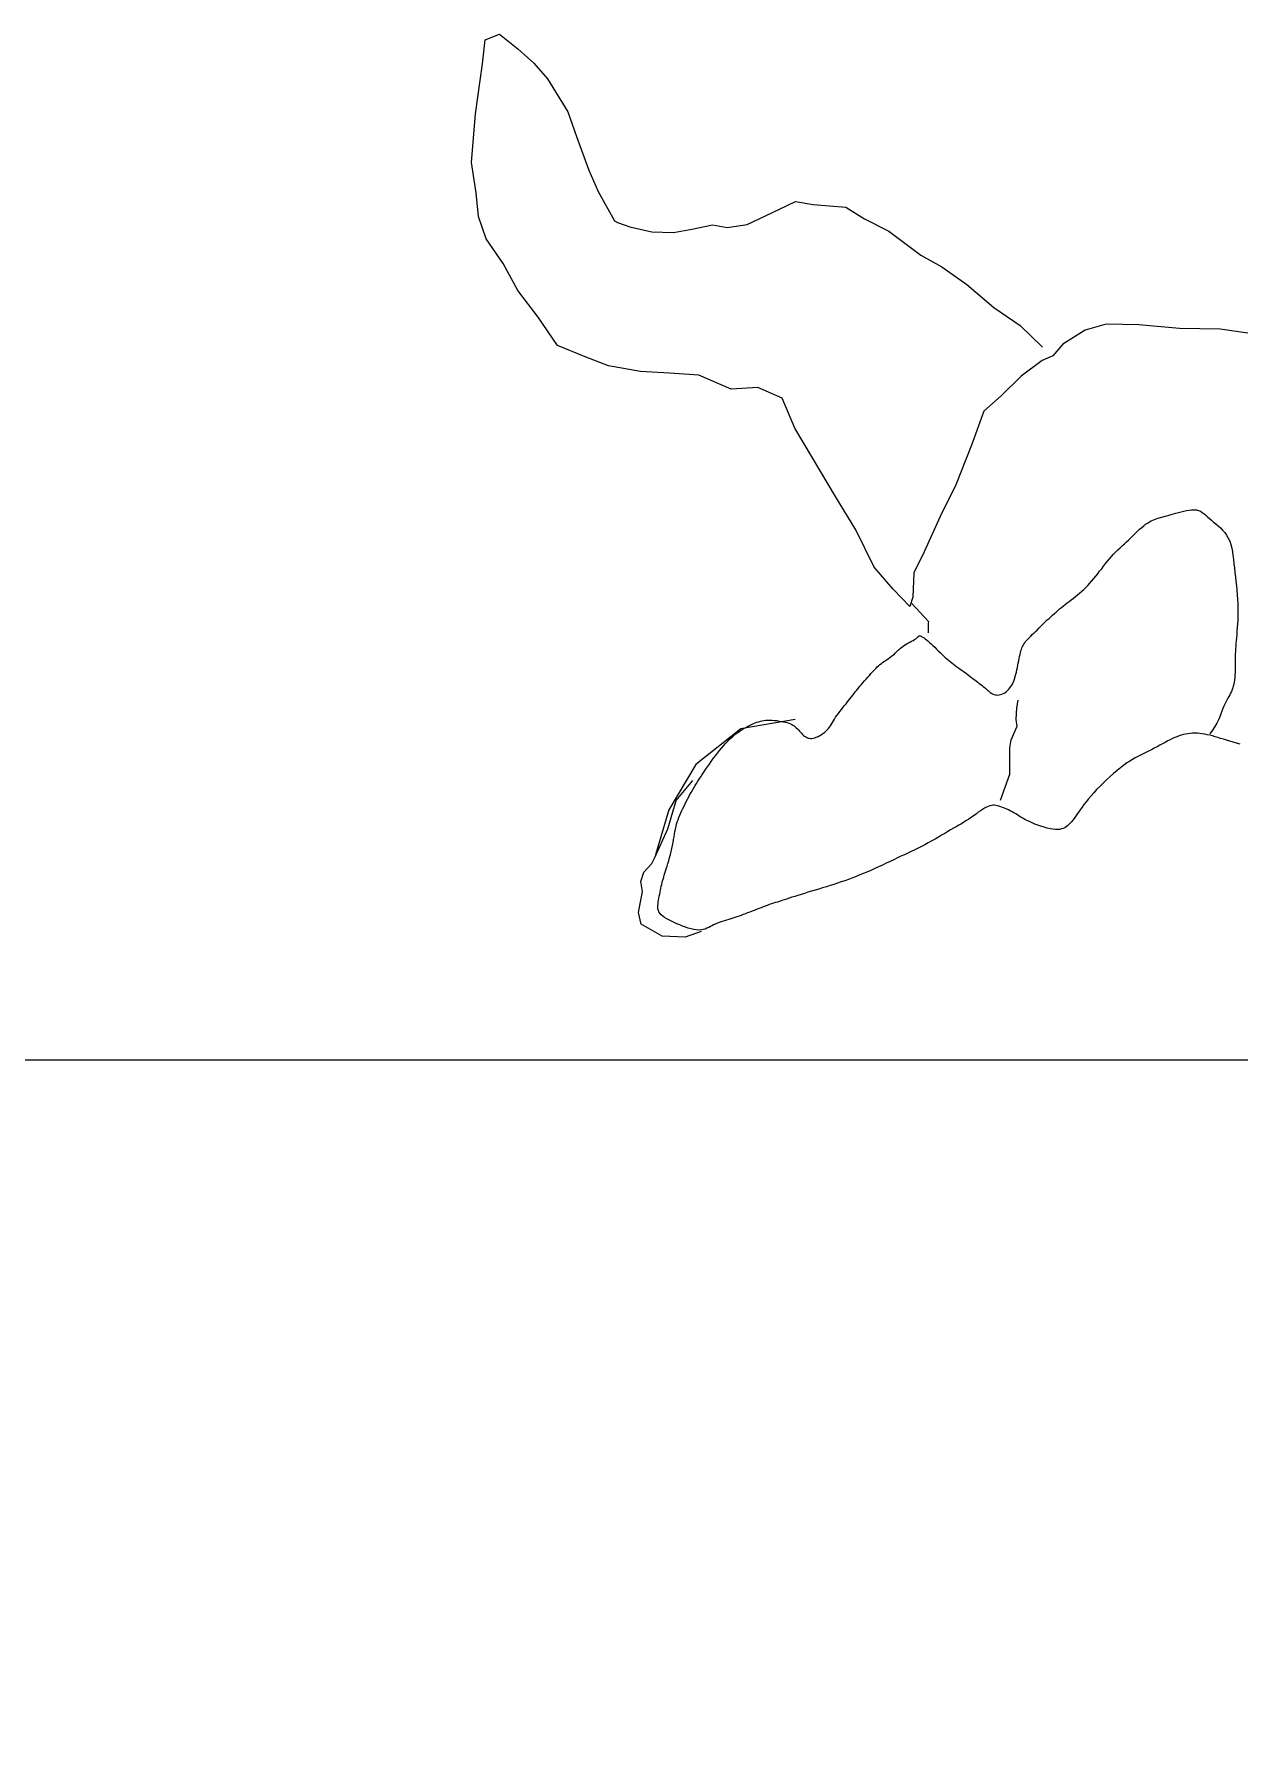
# Model space of a CAD drawing. Header units: inches. Extents: x -35 to 98, y -34 to 46.
# Drawn here: x 81.347 to 82.068, y 12.296 to 13.312 of the extents above; entities that cross this region are included whole.
import ezdxf

# ---------------------------------------------------------------- set-up
doc = ezdxf.new("R2010")
doc.units = ezdxf.units.IN
doc.header["$MEASUREMENT"] = 0
doc.layers.add('Estructura', color=8, linetype='Continuous', lineweight=9)

# ---------------------------------------------------------------- blocks, each defined once
blk = doc.blocks.new('PE-bloque Oeste-plantas$0$PP5')
for p, q in [((-0.3846, 0.3816), (-0.3884, 0.3556)), ((-0.2324, 0.3656), (-0.2297, 0.3658)), ((-0.2297, 0.3658), (-0.2271, 0.366)), ((-0.2271, 0.366), (-0.2244, 0.3661)), ((-0.2244, 0.3661), (-0.2219, 0.3662)), ((-0.2219, 0.3662), (-0.2193, 0.3662)), ((-0.2193, 0.3662), (-0.2169, 0.3662)), ((-0.2169, 0.3662), (-0.2145, 0.3661)), ((-0.2145, 0.3661), (-0.2122, 0.366)), ((-0.2122, 0.366), (-0.21, 0.3658)), ((-0.21, 0.3658), (-0.2079, 0.3656)), ((-0.1403, 0.3675), (-0.1409, 0.3653)), ((-0.3884, 0.3556), (-0.3888, 0.3312)), ((-0.2708, 0.3543), (-0.2696, 0.3557)), ((-0.2696, 0.3557), (-0.2682, 0.357)), ((-0.2682, 0.357), (-0.2668, 0.3583)), ((-0.2668, 0.3583), (-0.2653, 0.3594)), ((-0.2653, 0.3594), (-0.2636, 0.3604)), ((-0.2636, 0.3604), (-0.2617, 0.3613)), ((-0.2617, 0.3613), (-0.2598, 0.3619)), ((-0.2598, 0.3619), (-0.2576, 0.3625)), ((-0.2576, 0.3625), (-0.2554, 0.3629)), ((-0.2554, 0.3629), (-0.2531, 0.3632)), ((-0.2531, 0.3632), (-0.2507, 0.3635)), ((-0.2507, 0.3635), (-0.2482, 0.3638)), ((-0.2482, 0.3638), (-0.2456, 0.3641)), ((-0.2456, 0.3641), (-0.243, 0.3644)), ((-0.243, 0.3644), (-0.2404, 0.3647)), ((-0.2404, 0.3647), (-0.2377, 0.365)), ((-0.2377, 0.365), (-0.2351, 0.3653)), ((-0.2351, 0.3653), (-0.2324, 0.3656)), ((-0.2079, 0.3656), (-0.2059, 0.3655)), ((-0.2059, 0.3655), (-0.204, 0.3653)), ((-0.204, 0.3653), (-0.2022, 0.3652)), ((-0.2022, 0.3652), (-0.2005, 0.365)), ((-0.2005, 0.365), (-0.1989, 0.3649)), ((-0.1989, 0.3649), (-0.1973, 0.3648)), ((-0.1973, 0.3648), (-0.1957, 0.3647)), ((-0.1957, 0.3647), (-0.1942, 0.3646)), ((-0.1942, 0.3646), (-0.1926, 0.3645)), ((-0.1926, 0.3645), (-0.191, 0.3645)), ((-0.191, 0.3645), (-0.1894, 0.3645)), ((-0.1894, 0.3645), (-0.1877, 0.3645)), ((-0.1877, 0.3645), (-0.1861, 0.3645)), ((-0.1861, 0.3645), (-0.1845, 0.3645)), ((-0.1845, 0.3645), (-0.183, 0.3645)), ((-0.183, 0.3645), (-0.1815, 0.3644)), ((-0.1815, 0.3644), (-0.1801, 0.3643)), ((-0.1801, 0.3643), (-0.1787, 0.3642)), ((-0.1787, 0.3642), (-0.1774, 0.364)), ((-0.1774, 0.364), (-0.1762, 0.3637)), ((-0.1762, 0.3637), (-0.1751, 0.3634)), ((-0.1751, 0.3634), (-0.174, 0.3631)), ((-0.174, 0.3631), (-0.173, 0.3627)), ((-0.173, 0.3627), (-0.1719, 0.3623)), ((-0.1719, 0.3623), (-0.1709, 0.3618)), ((-0.1709, 0.3618), (-0.1699, 0.3613)), ((-0.1699, 0.3613), (-0.1688, 0.3607)), ((-0.1688, 0.3607), (-0.1678, 0.3602)), ((-0.1678, 0.3602), (-0.1667, 0.3596)), ((-0.1667, 0.3596), (-0.1655, 0.359)), ((-0.1655, 0.359), (-0.1643, 0.3584)), ((-0.1643, 0.3584), (-0.163, 0.3577)), ((-0.163, 0.3577), (-0.1616, 0.3572)), ((-0.1616, 0.3572), (-0.1601, 0.3566)), ((-0.1601, 0.3566), (-0.1585, 0.356)), ((-0.1585, 0.356), (-0.1567, 0.3553)), ((-0.1438, 0.3558), (-0.1444, 0.3541)), ((-0.1433, 0.3575), (-0.1438, 0.3558)), ((-0.1427, 0.3594), (-0.1433, 0.3575)), ((-0.1421, 0.3613), (-0.1427, 0.3594)), ((-0.1415, 0.3633), (-0.1421, 0.3613)), ((-0.1409, 0.3653), (-0.1415, 0.3633)), ((-0.2789, 0.3448), (-0.2781, 0.3459)), ((-0.2781, 0.3459), (-0.2772, 0.3469)), ((-0.2772, 0.3469), (-0.2763, 0.348)), ((-0.2763, 0.348), (-0.2752, 0.3491)), ((-0.2752, 0.3491), (-0.2742, 0.3503)), ((-0.2742, 0.3503), (-0.2731, 0.3516)), ((-0.2731, 0.3516), (-0.272, 0.3529)), ((-0.272, 0.3529), (-0.2708, 0.3543)), ((-0.1567, 0.3553), (-0.1549, 0.3545)), ((-0.1549, 0.3545), (-0.1529, 0.3535)), ((-0.1529, 0.3535), (-0.1509, 0.3524)), ((-0.1509, 0.3524), (-0.1487, 0.351)), ((-0.1487, 0.351), (-0.1465, 0.3493)), ((-0.1463, 0.3463), (-0.1466, 0.3448)), ((-0.146, 0.3478), (-0.1463, 0.3463)), ((-0.1457, 0.3493), (-0.146, 0.3478)), ((-0.1453, 0.3509), (-0.1457, 0.3493)), ((-0.1448, 0.3525), (-0.1453, 0.3509)), ((-0.1444, 0.3541), (-0.1448, 0.3525)), ((-0.2805, 0.34), (-0.2804, 0.3414)), ((-0.2805, 0.3385), (-0.2805, 0.34)), ((-0.2803, 0.337), (-0.2805, 0.3385)), ((-0.2804, 0.3414), (-0.2801, 0.3426)), ((-0.28, 0.3354), (-0.2803, 0.337)), ((-0.2801, 0.3426), (-0.2796, 0.3438)), ((-0.2797, 0.3338), (-0.28, 0.3354)), ((-0.2796, 0.3438), (-0.2789, 0.3448)), ((-0.1467, 0.3433), (-0.1469, 0.3419)), ((-0.1469, 0.3419), (-0.1469, 0.3404)), ((-0.1469, 0.3404), (-0.1469, 0.339)), ((-0.1469, 0.339), (-0.1468, 0.3376)), ((-0.1468, 0.3376), (-0.1466, 0.3362)), ((-0.1466, 0.3448), (-0.1467, 0.3433)), ((-0.1466, 0.3362), (-0.1464, 0.3349)), ((-0.3888, 0.3312), (-0.3911, 0.3069)), ((-0.2793, 0.3322), (-0.2797, 0.3338)), ((-0.2788, 0.3306), (-0.2793, 0.3322)), ((-0.2784, 0.3291), (-0.2788, 0.3306)), ((-0.278, 0.3276), (-0.2784, 0.3291)), ((-0.2776, 0.3263), (-0.278, 0.3276)), ((-0.2773, 0.325), (-0.2776, 0.3263)), ((-0.1464, 0.3349), (-0.1461, 0.3336)), ((-0.1461, 0.3336), (-0.1458, 0.3323)), ((-0.1458, 0.3323), (-0.1453, 0.331)), ((-0.1453, 0.331), (-0.1448, 0.3297)), ((-0.1448, 0.3297), (-0.1443, 0.3284)), ((-0.1443, 0.3284), (-0.1437, 0.327)), ((-0.1437, 0.327), (-0.143, 0.3257)), ((-0.143, 0.3257), (-0.1423, 0.3242)), ((-0.2769, 0.3237), (-0.2773, 0.325)), ((-0.2766, 0.3226), (-0.2769, 0.3237)), ((-0.2763, 0.3214), (-0.2766, 0.3226)), ((-0.276, 0.3204), (-0.2763, 0.3214)), ((-0.2757, 0.3193), (-0.276, 0.3204)), ((-0.2754, 0.3183), (-0.2757, 0.3193)), ((-0.275, 0.3173), (-0.2754, 0.3183)), ((-0.2747, 0.3163), (-0.275, 0.3173)), ((-0.2742, 0.3153), (-0.2747, 0.3163)), ((-0.2738, 0.3142), (-0.2742, 0.3153)), ((-0.1423, 0.3242), (-0.1414, 0.3227)), ((-0.1414, 0.3227), (-0.1406, 0.3211)), ((-0.1406, 0.3211), (-0.1397, 0.3195)), ((-0.1397, 0.3195), (-0.1388, 0.3178)), ((-0.1388, 0.3178), (-0.1379, 0.3161)), ((-0.1379, 0.3161), (-0.137, 0.3144)), ((-0.3911, 0.3069), (-0.3915, 0.2873)), ((-0.2732, 0.3132), (-0.2738, 0.3142)), ((-0.2725, 0.3121), (-0.2732, 0.3132)), ((-0.2718, 0.311), (-0.2725, 0.3121)), ((-0.2709, 0.3099), (-0.2718, 0.311)), ((-0.2699, 0.3087), (-0.2709, 0.3099)), ((-0.2688, 0.3074), (-0.2699, 0.3087)), ((-0.2676, 0.3062), (-0.2688, 0.3074)), ((-0.2664, 0.3049), (-0.2676, 0.3062)), ((-0.2651, 0.3036), (-0.2664, 0.3049)), ((-0.137, 0.3144), (-0.1361, 0.3128)), ((-0.1361, 0.3128), (-0.1353, 0.3111)), ((-0.1353, 0.3111), (-0.1345, 0.3095)), ((-0.1345, 0.3095), (-0.1337, 0.3079)), ((-0.1337, 0.3079), (-0.1329, 0.3064)), ((-0.1329, 0.3064), (-0.1321, 0.3048)), ((-0.1321, 0.3048), (-0.1312, 0.3032)), ((-0.2639, 0.3023), (-0.2651, 0.3036)), ((-0.2626, 0.3009), (-0.2639, 0.3023)), ((-0.2614, 0.2996), (-0.2626, 0.3009)), ((-0.2602, 0.2983), (-0.2614, 0.2996)), ((-0.259, 0.297), (-0.2602, 0.2983)), ((-0.2578, 0.2957), (-0.259, 0.297)), ((-0.2565, 0.2944), (-0.2578, 0.2957)), ((-0.1312, 0.3032), (-0.1302, 0.3015)), ((-0.1302, 0.3015), (-0.1291, 0.2997)), ((-0.1291, 0.2997), (-0.1278, 0.2979)), ((-0.1278, 0.2979), (-0.1263, 0.296)), ((-0.1263, 0.296), (-0.1246, 0.2939)), ((-0.3915, 0.2873), (-0.3878, 0.2748)), ((-0.2553, 0.2931), (-0.2565, 0.2944)), ((-0.254, 0.2918), (-0.2553, 0.2931)), ((-0.2526, 0.2906), (-0.254, 0.2918)), ((-0.2512, 0.2894), (-0.2526, 0.2906)), ((-0.2497, 0.2882), (-0.2512, 0.2894)), ((-0.2483, 0.287), (-0.2497, 0.2882)), ((-0.2467, 0.2858), (-0.2483, 0.287)), ((-0.2452, 0.2847), (-0.2467, 0.2858)), ((-0.2437, 0.2835), (-0.2452, 0.2847)), ((-0.1246, 0.2939), (-0.1229, 0.2918)), ((-0.1229, 0.2918), (-0.121, 0.2897)), ((-0.121, 0.2897), (-0.1191, 0.2876)), ((-0.1191, 0.2876), (-0.1171, 0.2856)), ((-0.1171, 0.2856), (-0.1151, 0.2836)), ((-0.3878, 0.2748), (-0.3795, 0.2615)), ((-0.2422, 0.2824), (-0.2437, 0.2835)), ((-0.2407, 0.2812), (-0.2422, 0.2824)), ((-0.2393, 0.28), (-0.2407, 0.2812)), ((-0.238, 0.2788), (-0.2393, 0.28)), ((-0.2366, 0.2776), (-0.238, 0.2788)), ((-0.2353, 0.2764), (-0.2366, 0.2776)), ((-0.2341, 0.2752), (-0.2353, 0.2764)), ((-0.2329, 0.274), (-0.2341, 0.2752)), ((-0.1151, 0.2836), (-0.1132, 0.2817)), ((-0.1132, 0.2817), (-0.1112, 0.28)), ((-0.1112, 0.28), (-0.1094, 0.2784)), ((-0.1094, 0.2784), (-0.1076, 0.2768)), ((-0.1076, 0.2768), (-0.1058, 0.2754)), ((-0.1058, 0.2754), (-0.1042, 0.2741)), ((-0.2318, 0.2728), (-0.2329, 0.274)), ((-0.2307, 0.2715), (-0.2318, 0.2728)), ((-0.2296, 0.2703), (-0.2307, 0.2715)), ((-0.2286, 0.269), (-0.2296, 0.2703)), ((-0.2276, 0.2678), (-0.2286, 0.269)), ((-0.2266, 0.2665), (-0.2276, 0.2678)), ((-0.2257, 0.2653), (-0.2266, 0.2665)), ((-0.2248, 0.2641), (-0.2257, 0.2653)), ((-0.2239, 0.2629), (-0.2248, 0.2641)), ((-0.1042, 0.2741), (-0.1026, 0.273)), ((-0.1026, 0.273), (-0.1011, 0.2718)), ((-0.1011, 0.2718), (-0.0997, 0.2708)), ((-0.0997, 0.2708), (-0.0984, 0.2699)), ((-0.0984, 0.2699), (-0.0971, 0.269)), ((-0.0971, 0.269), (-0.096, 0.2682)), ((-0.096, 0.2682), (-0.0949, 0.2674)), ((-0.0949, 0.2674), (-0.0939, 0.2666)), ((-0.0939, 0.2666), (-0.0931, 0.2658)), ((-0.0931, 0.2658), (-0.0923, 0.2651)), ((-0.0923, 0.2651), (-0.0916, 0.2643)), ((-0.0916, 0.2643), (-0.0909, 0.2635)), ((-0.3795, 0.2615), (-0.3726, 0.2556)), ((-0.3726, 0.2556), (-0.3698, 0.2492)), ((-0.223, 0.2618), (-0.2239, 0.2629)), ((-0.2221, 0.2606), (-0.223, 0.2618)), ((-0.2212, 0.2595), (-0.2221, 0.2606)), ((-0.2203, 0.2585), (-0.2212, 0.2595)), ((-0.2193, 0.2574), (-0.2203, 0.2585)), ((-0.2184, 0.2564), (-0.2193, 0.2574)), ((-0.2175, 0.2553), (-0.2184, 0.2564)), ((-0.2165, 0.2543), (-0.2175, 0.2553)), ((-0.2155, 0.2533), (-0.2165, 0.2543)), ((-0.0909, 0.2635), (-0.0904, 0.2626)), ((-0.0904, 0.2626), (-0.09, 0.2617)), ((-0.09, 0.2617), (-0.0897, 0.2606)), ((-0.0895, 0.2555), (-0.0898, 0.2539)), ((-0.0897, 0.2606), (-0.0894, 0.2595)), ((-0.0894, 0.257), (-0.0895, 0.2555)), ((-0.0894, 0.2595), (-0.0893, 0.2583)), ((-0.0893, 0.2583), (-0.0894, 0.257)), ((-0.3907, 0.236), (-0.3777, 0.2494)), ((-0.3698, 0.2492), (-0.3603, 0.2365)), ((-0.2146, 0.2522), (-0.2155, 0.2533)), ((-0.2136, 0.2512), (-0.2146, 0.2522)), ((-0.2126, 0.2502), (-0.2136, 0.2512)), ((-0.2116, 0.2491), (-0.2126, 0.2502)), ((-0.2106, 0.2481), (-0.2116, 0.2491)), ((-0.2096, 0.2471), (-0.2106, 0.2481)), ((-0.2086, 0.2461), (-0.2096, 0.2471)), ((-0.2077, 0.2451), (-0.2086, 0.2461)), ((-0.2067, 0.2441), (-0.2077, 0.2451)), ((-0.2059, 0.2432), (-0.2067, 0.2441)), ((-0.0926, 0.2448), (-0.0933, 0.2431)), ((-0.0919, 0.2466), (-0.0926, 0.2448)), ((-0.0913, 0.2484), (-0.0919, 0.2466)), ((-0.0907, 0.2503), (-0.0913, 0.2484)), ((-0.0902, 0.2521), (-0.0907, 0.2503)), ((-0.0898, 0.2539), (-0.0902, 0.2521)), ((-0.4014, 0.2202), (-0.3907, 0.236)), ((-0.3603, 0.2365), (-0.3486, 0.2246)), ((-0.205, 0.2423), (-0.2059, 0.2432)), ((-0.2041, 0.2415), (-0.205, 0.2423)), ((-0.2033, 0.2407), (-0.2041, 0.2415)), ((-0.2025, 0.2399), (-0.2033, 0.2407)), ((-0.2017, 0.2392), (-0.2025, 0.2399)), ((-0.2009, 0.2387), (-0.2017, 0.2392)), ((-0.2002, 0.2381), (-0.2009, 0.2387)), ((-0.1994, 0.2377), (-0.2002, 0.2381)), ((-0.1987, 0.2373), (-0.1994, 0.2377)), ((-0.1979, 0.237), (-0.1987, 0.2373)), ((-0.197, 0.2367), (-0.1979, 0.237)), ((-0.1961, 0.2364), (-0.197, 0.2367)), ((-0.1951, 0.2361), (-0.1961, 0.2364)), ((-0.194, 0.2359), (-0.1951, 0.2361)), ((-0.1928, 0.2356), (-0.194, 0.2359)), ((-0.1916, 0.2354), (-0.1928, 0.2356)), ((-0.1902, 0.2351), (-0.1916, 0.2354)), ((-0.1889, 0.2348), (-0.1902, 0.2351)), ((-0.1875, 0.2345), (-0.1889, 0.2348)), ((-0.1861, 0.2343), (-0.1875, 0.2345)), ((-0.1847, 0.234), (-0.1861, 0.2343)), ((-0.1834, 0.2337), (-0.1847, 0.234)), ((-0.1821, 0.2334), (-0.1834, 0.2337)), ((-0.1621, 0.234), (-0.1667, 0.2348)), ((-0.1551, 0.2336), (-0.1621, 0.234)), ((-0.1511, 0.2341), (-0.1551, 0.2336)), ((-0.143, 0.2306), (-0.1511, 0.2341)), ((-0.0981, 0.2343), (-0.0987, 0.2333)), ((-0.0974, 0.2353), (-0.0981, 0.2343)), ((-0.0968, 0.2364), (-0.0974, 0.2353)), ((-0.0961, 0.2375), (-0.0968, 0.2364)), ((-0.0954, 0.2387), (-0.0961, 0.2375)), ((-0.0948, 0.24), (-0.0954, 0.2387)), ((-0.0941, 0.2415), (-0.0948, 0.24)), ((-0.0933, 0.2431), (-0.0941, 0.2415)), ((-0.3486, 0.2246), (-0.3395, 0.2143)), ((-0.1809, 0.233), (-0.1821, 0.2334)), ((-0.1798, 0.2327), (-0.1809, 0.233)), ((-0.1787, 0.2323), (-0.1798, 0.2327)), ((-0.1776, 0.2319), (-0.1787, 0.2323)), ((-0.1767, 0.2315), (-0.1776, 0.2319)), ((-0.1757, 0.231), (-0.1767, 0.2315)), ((-0.1748, 0.2304), (-0.1757, 0.231)), ((-0.174, 0.2298), (-0.1748, 0.2304)), ((-0.1732, 0.2291), (-0.174, 0.2298)), ((-0.1724, 0.2284), (-0.1732, 0.2291)), ((-0.1717, 0.2276), (-0.1724, 0.2284)), ((-0.1711, 0.2268), (-0.1717, 0.2276)), ((-0.1706, 0.226), (-0.1711, 0.2268)), ((-0.1702, 0.2251), (-0.1706, 0.226)), ((-0.17, 0.2243), (-0.1702, 0.2251)), ((-0.1698, 0.2235), (-0.17, 0.2243)), ((-0.1697, 0.2227), (-0.1698, 0.2235)), ((-0.1381, 0.2298), (-0.143, 0.2306)), ((-0.1224, 0.2298), (-0.1381, 0.2298)), ((-0.1068, 0.2242), (-0.1224, 0.2298)), ((-0.1029, 0.2244), (-0.1033, 0.2233)), ((-0.1025, 0.2254), (-0.1029, 0.2244)), ((-0.1021, 0.2266), (-0.1025, 0.2254)), ((-0.1016, 0.2277), (-0.1021, 0.2266)), ((-0.1011, 0.2289), (-0.1016, 0.2277)), ((-0.1005, 0.23), (-0.1011, 0.2289)), ((-0.0999, 0.2311), (-0.1005, 0.23)), ((-0.0993, 0.2322), (-0.0999, 0.2311)), ((-0.0987, 0.2333), (-0.0993, 0.2322)), ((-0.4152, 0.2041), (-0.4014, 0.2202)), ((-0.3395, 0.2143), (-0.3192, 0.2068)), ((-0.1754, 0.2132), (-0.1748, 0.2139)), ((-0.1748, 0.2139), (-0.1743, 0.2146)), ((-0.1743, 0.2146), (-0.1738, 0.2153)), ((-0.1738, 0.2153), (-0.1733, 0.2158)), ((-0.1733, 0.2158), (-0.1729, 0.2163)), ((-0.1729, 0.2163), (-0.1725, 0.2168)), ((-0.1725, 0.2168), (-0.1722, 0.2171)), ((-0.1722, 0.2171), (-0.1719, 0.2174)), ((-0.1719, 0.2174), (-0.1717, 0.2176)), ((-0.1717, 0.2176), (-0.1715, 0.2178)), ((-0.1715, 0.2178), (-0.1713, 0.218)), ((-0.1713, 0.218), (-0.1711, 0.2181)), ((-0.1711, 0.2181), (-0.171, 0.2184)), ((-0.171, 0.2184), (-0.1708, 0.2186)), ((-0.1708, 0.2186), (-0.1706, 0.219)), ((-0.1706, 0.219), (-0.1704, 0.2194)), ((-0.1704, 0.2194), (-0.1702, 0.2199)), ((-0.1702, 0.2199), (-0.17, 0.2205)), ((-0.17, 0.2205), (-0.1699, 0.2212)), ((-0.1699, 0.2212), (-0.1698, 0.2219)), ((-0.1698, 0.2219), (-0.1697, 0.2227)), ((-0.1037, 0.2214), (-0.1038, 0.2205)), ((-0.1038, 0.2205), (-0.1038, 0.2197)), ((-0.1038, 0.2197), (-0.1037, 0.2188)), ((-0.1035, 0.2224), (-0.1037, 0.2214)), ((-0.1037, 0.2188), (-0.1035, 0.2178)), ((-0.1033, 0.2233), (-0.1035, 0.2224)), ((-0.1035, 0.2178), (-0.1031, 0.2169)), ((-0.1031, 0.2169), (-0.1027, 0.2158)), ((-0.1027, 0.2158), (-0.1021, 0.2147)), ((-0.1021, 0.2147), (-0.1013, 0.2135)), ((-0.1013, 0.2135), (-0.1005, 0.2122)), ((-0.4257, 0.1891), (-0.4152, 0.2041)), ((-0.3192, 0.2068), (-0.2953, 0.1975)), ((-0.1831, 0.203), (-0.1824, 0.204)), ((-0.1824, 0.204), (-0.1817, 0.205)), ((-0.1817, 0.205), (-0.181, 0.2059)), ((-0.181, 0.2059), (-0.1803, 0.2069)), ((-0.1803, 0.2069), (-0.1795, 0.2079)), ((-0.1795, 0.2079), (-0.1788, 0.2088)), ((-0.1788, 0.2088), (-0.1781, 0.2098)), ((-0.1781, 0.2098), (-0.1774, 0.2107)), ((-0.1774, 0.2107), (-0.1767, 0.2115)), ((-0.1767, 0.2115), (-0.176, 0.2124)), ((-0.176, 0.2124), (-0.1754, 0.2132)), ((-0.1005, 0.2122), (-0.0996, 0.2109)), ((-0.0996, 0.2109), (-0.0986, 0.2096)), ((-0.0986, 0.2096), (-0.0976, 0.2081)), ((-0.0976, 0.2081), (-0.0966, 0.2067)), ((-0.0966, 0.2067), (-0.0956, 0.2053)), ((-0.0956, 0.2053), (-0.0947, 0.2038)), ((-0.0947, 0.2038), (-0.0938, 0.2023)), ((-0.2953, 0.1975), (-0.2764, 0.1882)), ((-0.1913, 0.1922), (-0.1905, 0.1932)), ((-0.1905, 0.1932), (-0.1897, 0.1942)), ((-0.1897, 0.1942), (-0.1889, 0.1952)), ((-0.1889, 0.1952), (-0.1881, 0.1962)), ((-0.1881, 0.1962), (-0.1874, 0.1972)), ((-0.1874, 0.1972), (-0.1866, 0.1981)), ((-0.1866, 0.1981), (-0.1859, 0.1991)), ((-0.1859, 0.1991), (-0.1852, 0.2001)), ((-0.1852, 0.2001), (-0.1845, 0.201)), ((-0.1845, 0.201), (-0.1838, 0.202)), ((-0.1838, 0.202), (-0.1831, 0.203)), ((-0.0938, 0.2023), (-0.0928, 0.2008)), ((-0.0928, 0.2008), (-0.0919, 0.1993)), ((-0.0919, 0.1993), (-0.091, 0.1977)), ((-0.091, 0.1977), (-0.0901, 0.1961)), ((-0.0901, 0.1961), (-0.0891, 0.1944)), ((-0.0891, 0.1944), (-0.0881, 0.1927)), ((-0.4327, 0.1766), (-0.4257, 0.1891)), ((-0.2764, 0.1882), (-0.2553, 0.1786)), ((-0.2003, 0.1828), (-0.1993, 0.1838)), ((-0.1993, 0.1838), (-0.1983, 0.1849)), ((-0.1983, 0.1849), (-0.1972, 0.1859)), ((-0.1972, 0.1859), (-0.1962, 0.187)), ((-0.1962, 0.187), (-0.1951, 0.1881)), ((-0.1951, 0.1881), (-0.1941, 0.1891)), ((-0.1941, 0.1891), (-0.1931, 0.1902)), ((-0.1931, 0.1902), (-0.1922, 0.1912)), ((-0.1922, 0.1912), (-0.1913, 0.1922)), ((-0.0881, 0.1927), (-0.087, 0.1909)), ((-0.087, 0.1909), (-0.0859, 0.189)), ((-0.0859, 0.189), (-0.0848, 0.1871)), ((-0.0848, 0.1871), (-0.0836, 0.1851)), ((-0.0836, 0.1851), (-0.0825, 0.1831)), ((-0.0825, 0.1831), (-0.0814, 0.181)), ((-0.447, 0.1575), (-0.4327, 0.1766)), ((-0.2553, 0.1786), (-0.2427, 0.1724)), ((-0.2244, 0.1712), (-0.2136, 0.1811)), ((-0.2136, 0.1811), (-0.2128, 0.1809)), ((-0.2128, 0.1809), (-0.2069, 0.181)), ((-0.2052, 0.1759), (-0.2051, 0.1763)), ((-0.2052, 0.1756), (-0.2052, 0.1759)), ((-0.2051, 0.1754), (-0.2052, 0.1756)), ((-0.2051, 0.1763), (-0.2049, 0.1767)), ((-0.205, 0.1753), (-0.2051, 0.1754)), ((-0.2048, 0.1751), (-0.205, 0.1753)), ((-0.2049, 0.1767), (-0.2046, 0.1772)), ((-0.2045, 0.1748), (-0.2048, 0.1751)), ((-0.2046, 0.1772), (-0.2043, 0.1778)), ((-0.2042, 0.1745), (-0.2045, 0.1748)), ((-0.2043, 0.1778), (-0.2039, 0.1785)), ((-0.2039, 0.1741), (-0.2042, 0.1745)), ((-0.2039, 0.1785), (-0.2033, 0.1792)), ((-0.2034, 0.1735), (-0.2039, 0.1741)), ((-0.203, 0.1728), (-0.2034, 0.1735)), ((-0.2033, 0.1792), (-0.2027, 0.18)), ((-0.2024, 0.172), (-0.203, 0.1728)), ((-0.2027, 0.18), (-0.202, 0.1809)), ((-0.202, 0.1809), (-0.2012, 0.1818)), ((-0.2012, 0.1818), (-0.2003, 0.1828)), ((-0.0814, 0.181), (-0.0802, 0.179)), ((-0.0802, 0.179), (-0.0792, 0.177)), ((-0.0792, 0.177), (-0.0781, 0.1749)), ((-0.0781, 0.1749), (-0.0771, 0.1729)), ((-0.0771, 0.1729), (-0.0761, 0.1709)), ((-0.2427, 0.1724), (-0.2282, 0.1718)), ((-0.2226, 0.17), (-0.2331, 0.1601)), ((-0.2282, 0.1718), (-0.2226, 0.17)), ((-0.2019, 0.171), (-0.2024, 0.172)), ((-0.2013, 0.17), (-0.2019, 0.171)), ((-0.2007, 0.1689), (-0.2013, 0.17)), ((-0.2001, 0.1679), (-0.2007, 0.1689)), ((-0.1996, 0.1669), (-0.2001, 0.1679)), ((-0.199, 0.166), (-0.1996, 0.1669)), ((-0.1984, 0.1652), (-0.199, 0.166)), ((-0.1978, 0.1645), (-0.1984, 0.1652)), ((-0.1972, 0.1639), (-0.1978, 0.1645)), ((-0.1967, 0.1633), (-0.1972, 0.1639)), ((-0.1961, 0.1627), (-0.1967, 0.1633)), ((-0.1955, 0.1621), (-0.1961, 0.1627)), ((-0.0761, 0.1709), (-0.0752, 0.1689)), ((-0.0752, 0.1689), (-0.0742, 0.1668)), ((-0.0742, 0.1668), (-0.0733, 0.1647)), ((-0.0733, 0.1647), (-0.0723, 0.1626)), ((-0.0723, 0.1626), (-0.0713, 0.1604)), ((-0.4544, 0.143), (-0.447, 0.1575)), ((-0.2331, 0.1601), (-0.2461, 0.1486)), ((-0.1949, 0.1615), (-0.1955, 0.1621)), ((-0.1942, 0.1608), (-0.1949, 0.1615)), ((-0.1936, 0.1599), (-0.1942, 0.1608)), ((-0.1929, 0.159), (-0.1936, 0.1599)), ((-0.1922, 0.158), (-0.1929, 0.159)), ((-0.1914, 0.157), (-0.1922, 0.158)), ((-0.1907, 0.156), (-0.1914, 0.157)), ((-0.19, 0.1549), (-0.1907, 0.156)), ((-0.1893, 0.1539), (-0.19, 0.1549)), ((-0.1886, 0.153), (-0.1893, 0.1539)), ((-0.1879, 0.1521), (-0.1886, 0.153)), ((-0.0713, 0.1604), (-0.0702, 0.1582)), ((-0.0702, 0.1582), (-0.0692, 0.1559)), ((-0.0692, 0.1559), (-0.0681, 0.1536)), ((-0.0681, 0.1536), (-0.0671, 0.1513)), ((-0.4614, 0.1317), (-0.4544, 0.143)), ((-0.2461, 0.1486), (-0.2685, 0.1377)), ((-0.1872, 0.1513), (-0.1879, 0.1521)), ((-0.1865, 0.1505), (-0.1872, 0.1513)), ((-0.1858, 0.1498), (-0.1865, 0.1505)), ((-0.185, 0.149), (-0.1858, 0.1498)), ((-0.1842, 0.1483), (-0.185, 0.149)), ((-0.1834, 0.1475), (-0.1842, 0.1483)), ((-0.1825, 0.1467), (-0.1834, 0.1475)), ((-0.1815, 0.1458), (-0.1825, 0.1467)), ((-0.1804, 0.1448), (-0.1815, 0.1458)), ((-0.1793, 0.1439), (-0.1804, 0.1448)), ((-0.1782, 0.1429), (-0.1793, 0.1439)), ((-0.177, 0.1419), (-0.1782, 0.1429)), ((-0.0671, 0.1513), (-0.066, 0.149)), ((-0.066, 0.149), (-0.0649, 0.1467)), ((-0.0649, 0.1467), (-0.0639, 0.1443)), ((-0.0639, 0.1443), (-0.063, 0.1421)), ((-0.2685, 0.1377), (-0.2884, 0.1255)), ((-0.1759, 0.1409), (-0.177, 0.1419)), ((-0.1748, 0.14), (-0.1759, 0.1409)), ((-0.1737, 0.1391), (-0.1748, 0.14)), ((-0.1726, 0.1383), (-0.1737, 0.1391)), ((-0.1716, 0.1374), (-0.1726, 0.1383)), ((-0.1706, 0.1367), (-0.1716, 0.1374)), ((-0.1696, 0.1359), (-0.1706, 0.1367)), ((-0.1687, 0.1352), (-0.1696, 0.1359)), ((-0.1677, 0.1344), (-0.1687, 0.1352)), ((-0.1667, 0.1336), (-0.1677, 0.1344)), ((-0.1656, 0.1328), (-0.1667, 0.1336)), ((-0.1645, 0.1319), (-0.1656, 0.1328)), ((-0.063, 0.1421), (-0.062, 0.1398)), ((-0.062, 0.1398), (-0.0611, 0.1376)), ((-0.0611, 0.1376), (-0.0603, 0.1354)), ((-0.0603, 0.1354), (-0.0595, 0.1333)), ((-0.0595, 0.1333), (-0.0587, 0.1311)), ((-0.4629, 0.1122), (-0.4614, 0.1317)), ((-0.2884, 0.1255), (-0.3116, 0.1119)), ((-0.1634, 0.131), (-0.1645, 0.1319)), ((-0.1622, 0.13), (-0.1634, 0.131)), ((-0.161, 0.1291), (-0.1622, 0.13)), ((-0.1598, 0.1282), (-0.161, 0.1291)), ((-0.1586, 0.1273), (-0.1598, 0.1282)), ((-0.1575, 0.1264), (-0.1586, 0.1273)), ((-0.1564, 0.1256), (-0.1575, 0.1264)), ((-0.1553, 0.1249), (-0.1564, 0.1256)), ((-0.1543, 0.1243), (-0.1553, 0.1249)), ((-0.1533, 0.1237), (-0.1543, 0.1243)), ((-0.1523, 0.1231), (-0.1533, 0.1237)), ((-0.1514, 0.1225), (-0.1523, 0.1231)), ((-0.1505, 0.1219), (-0.1514, 0.1225)), ((-0.1497, 0.1213), (-0.1505, 0.1219)), ((-0.0587, 0.1311), (-0.058, 0.1289)), ((-0.058, 0.1289), (-0.0572, 0.1267)), ((-0.0572, 0.1267), (-0.0565, 0.1245)), ((-0.0565, 0.1245), (-0.0558, 0.1223)), ((-0.0558, 0.1223), (-0.0551, 0.1201)), ((-0.4648, 0.1016), (-0.4629, 0.1122)), ((-0.3116, 0.1119), (-0.3292, 0.1012)), ((-0.1489, 0.1206), (-0.1497, 0.1213)), ((-0.1481, 0.1198), (-0.1489, 0.1206)), ((-0.1474, 0.1189), (-0.1481, 0.1198)), ((-0.1467, 0.118), (-0.1474, 0.1189)), ((-0.146, 0.117), (-0.1467, 0.118)), ((-0.1455, 0.1161), (-0.146, 0.117)), ((-0.145, 0.1151), (-0.1455, 0.1161)), ((-0.1445, 0.1141), (-0.145, 0.1151)), ((-0.1442, 0.1132), (-0.1445, 0.1141)), ((-0.144, 0.1123), (-0.1442, 0.1132)), ((-0.1438, 0.1115), (-0.144, 0.1123)), ((-0.0551, 0.1201), (-0.0544, 0.1178)), ((-0.0544, 0.1178), (-0.0537, 0.1156)), ((-0.0537, 0.1156), (-0.0531, 0.1134)), ((-0.0531, 0.1134), (-0.0524, 0.1112)), ((-0.4582, 0.0878), (-0.4648, 0.1016)), ((-0.1508, 0.1015), (-0.1502, 0.1021)), ((-0.1502, 0.1021), (-0.1496, 0.1028)), ((-0.1496, 0.1028), (-0.1489, 0.1034)), ((-0.1489, 0.1034), (-0.1482, 0.104)), ((-0.1482, 0.104), (-0.1475, 0.1046)), ((-0.1475, 0.1046), (-0.1469, 0.1052)), ((-0.1469, 0.1052), (-0.1462, 0.1058)), ((-0.1462, 0.1058), (-0.1456, 0.1065)), ((-0.1456, 0.1065), (-0.1451, 0.1071)), ((-0.1451, 0.1071), (-0.1447, 0.1078)), ((-0.1447, 0.1078), (-0.1443, 0.1085)), ((-0.1443, 0.1085), (-0.144, 0.1092)), ((-0.144, 0.1092), (-0.1439, 0.1099)), ((-0.1439, 0.1099), (-0.1438, 0.1107)), ((-0.1438, 0.1107), (-0.1438, 0.1115)), ((-0.0524, 0.1112), (-0.0518, 0.1091)), ((-0.0518, 0.1091), (-0.0511, 0.107)), ((-0.0511, 0.107), (-0.0505, 0.105)), ((-0.0505, 0.105), (-0.0499, 0.1031)), ((-0.0499, 0.1031), (-0.0493, 0.1013)), ((-0.3471, 0.0937), (-0.3536, 0.0791)), ((-0.3292, 0.1012), (-0.3471, 0.0937)), ((-0.155, 0.1014), (-0.1496, 0.069)), ((-0.1544, 0.0905), (-0.1542, 0.0919)), ((-0.1542, 0.0919), (-0.154, 0.0932)), ((-0.154, 0.0932), (-0.1538, 0.0945)), ((-0.1538, 0.0945), (-0.1535, 0.0956)), ((-0.1535, 0.0956), (-0.1533, 0.0967)), ((-0.1533, 0.0967), (-0.1529, 0.0977)), ((-0.1529, 0.0977), (-0.1526, 0.0986)), ((-0.1526, 0.0986), (-0.1522, 0.0994)), ((-0.1522, 0.0994), (-0.1518, 0.1001)), ((-0.1518, 0.1001), (-0.1513, 0.1008)), ((-0.1513, 0.1008), (-0.1508, 0.1015)), ((-0.0493, 0.1013), (-0.0488, 0.0995)), ((-0.0488, 0.0995), (-0.0482, 0.0979)), ((-0.0482, 0.0979), (-0.0477, 0.0963)), ((-0.0477, 0.0963), (-0.0472, 0.0948)), ((-0.0472, 0.0948), (-0.0468, 0.0934)), ((-0.0468, 0.0934), (-0.0463, 0.092)), ((-0.0463, 0.092), (-0.0459, 0.0908)), ((-0.4511, 0.0728), (-0.4582, 0.0878)), ((-0.1547, 0.0864), (-0.1546, 0.0877)), ((-0.1547, 0.0851), (-0.1547, 0.0864)), ((-0.1546, 0.0839), (-0.1547, 0.0851)), ((-0.1546, 0.0877), (-0.1545, 0.0891)), ((-0.1545, 0.0828), (-0.1546, 0.0839)), ((-0.1545, 0.0891), (-0.1544, 0.0905)), ((-0.1543, 0.0817), (-0.1545, 0.0828)), ((-0.1541, 0.0807), (-0.1543, 0.0817)), ((-0.0459, 0.0908), (-0.0456, 0.0895)), ((-0.0456, 0.0895), (-0.0452, 0.0884)), ((-0.0452, 0.0884), (-0.0448, 0.0872)), ((-0.0448, 0.0872), (-0.0444, 0.086)), ((-0.0444, 0.086), (-0.044, 0.0848)), ((-0.044, 0.0848), (-0.0436, 0.0836)), ((-0.0436, 0.0836), (-0.0431, 0.0824)), ((-0.0431, 0.0824), (-0.0426, 0.0811)), ((-0.4493, 0.0607), (-0.4511, 0.0728)), ((-0.3536, 0.0791), (-0.3525, 0.0632)), ((-0.1538, 0.0797), (-0.1541, 0.0807)), ((-0.1535, 0.0786), (-0.1538, 0.0797)), ((-0.1531, 0.0776), (-0.1535, 0.0786)), ((-0.1527, 0.0765), (-0.1531, 0.0776)), ((-0.1522, 0.0753), (-0.1527, 0.0765)), ((-0.1516, 0.0741), (-0.1522, 0.0753)), ((-0.1509, 0.0729), (-0.1516, 0.0741)), ((-0.1502, 0.0716), (-0.1509, 0.0729)), ((-0.1495, 0.0704), (-0.1502, 0.0716)), ((-0.0426, 0.0811), (-0.0421, 0.0797)), ((-0.0421, 0.0797), (-0.0416, 0.0784)), ((-0.0416, 0.0784), (-0.041, 0.077)), ((-0.041, 0.077), (-0.0405, 0.0757)), ((-0.0405, 0.0757), (-0.04, 0.0743)), ((-0.04, 0.0743), (-0.0395, 0.073)), ((-0.0395, 0.073), (-0.039, 0.0717)), ((-0.039, 0.0717), (-0.0385, 0.0704)), ((-0.3525, 0.0632), (-0.3609, 0.0439)), ((-0.1496, 0.069), (-0.1281, 0.0421)), ((-0.1487, 0.0691), (-0.1495, 0.0704)), ((-0.1479, 0.0679), (-0.1487, 0.0691)), ((-0.147, 0.0666), (-0.1479, 0.0679)), ((-0.1461, 0.0654), (-0.147, 0.0666)), ((-0.1451, 0.0643), (-0.1461, 0.0654)), ((-0.1441, 0.0631), (-0.1451, 0.0643)), ((-0.1431, 0.062), (-0.1441, 0.0631)), ((-0.1419, 0.0609), (-0.1431, 0.062)), ((-0.0385, 0.0704), (-0.038, 0.0691)), ((-0.038, 0.0691), (-0.0376, 0.0679)), ((-0.0376, 0.0679), (-0.0372, 0.0666)), ((-0.0372, 0.0666), (-0.0368, 0.0654)), ((-0.0368, 0.0654), (-0.0363, 0.0642)), ((-0.0363, 0.0642), (-0.0359, 0.0629)), ((-0.0359, 0.0629), (-0.0356, 0.0617)), ((-0.0356, 0.0617), (-0.0352, 0.0604)), ((-0.4508, 0.052), (-0.4493, 0.0607)), ((-0.4482, 0.0397), (-0.4508, 0.052)), ((-0.1407, 0.0597), (-0.1419, 0.0609)), ((-0.1394, 0.0586), (-0.1407, 0.0597)), ((-0.138, 0.0574), (-0.1394, 0.0586)), ((-0.1365, 0.0562), (-0.138, 0.0574)), ((-0.135, 0.055), (-0.1365, 0.0562)), ((-0.1333, 0.0538), (-0.135, 0.055)), ((-0.1317, 0.0525), (-0.1333, 0.0538)), ((-0.13, 0.0513), (-0.1317, 0.0525)), ((-0.1284, 0.0502), (-0.13, 0.0513)), ((-0.0352, 0.0604), (-0.0348, 0.0592)), ((-0.0348, 0.0592), (-0.0344, 0.0579)), ((-0.0344, 0.0579), (-0.0339, 0.0567)), ((-0.0339, 0.0567), (-0.0335, 0.0555)), ((-0.0335, 0.0555), (-0.033, 0.0543)), ((-0.033, 0.0543), (-0.0325, 0.0531)), ((-0.0325, 0.0531), (-0.0319, 0.052)), ((-0.0319, 0.052), (-0.0314, 0.0509)), ((-0.0314, 0.0509), (-0.0308, 0.0499)), ((-0.3609, 0.0439), (-0.3621, 0.0264)), ((-0.1268, 0.049), (-0.1284, 0.0502)), ((-0.1281, 0.0421), (-0.101, 0.0259)), ((-0.1252, 0.0479), (-0.1268, 0.049)), ((-0.1237, 0.0469), (-0.1252, 0.0479)), ((-0.1223, 0.0459), (-0.1237, 0.0469)), ((-0.1209, 0.045), (-0.1223, 0.0459)), ((-0.1195, 0.0441), (-0.1209, 0.045)), ((-0.1182, 0.0432), (-0.1195, 0.0441)), ((-0.1169, 0.0424), (-0.1182, 0.0432)), ((-0.1156, 0.0416), (-0.1169, 0.0424)), ((-0.1143, 0.0408), (-0.1156, 0.0416)), ((-0.1129, 0.0401), (-0.1143, 0.0408)), ((-0.0308, 0.0499), (-0.0303, 0.0487)), ((-0.0303, 0.0487), (-0.0298, 0.0476)), ((-0.0295, 0.0408), (-0.0299, 0.0392)), ((-0.0298, 0.0476), (-0.0295, 0.0464)), ((-0.0295, 0.0464), (-0.0293, 0.0452)), ((-0.0293, 0.0423), (-0.0295, 0.0408)), ((-0.0293, 0.0452), (-0.0292, 0.0438)), ((-0.0292, 0.0438), (-0.0293, 0.0423)), ((-0.0284, 0.0452), (-0.025, 0.0356)), ((-0.4462, 0.0287), (-0.4482, 0.0397)), ((-0.1066, 0.0303), (-0.1186, 0.0403)), ((-0.1115, 0.0393), (-0.1129, 0.0401)), ((-0.1102, 0.0385), (-0.1115, 0.0393)), ((-0.1088, 0.0378), (-0.1102, 0.0385)), ((-0.1074, 0.0371), (-0.1088, 0.0378)), ((-0.106, 0.0363), (-0.1074, 0.0371)), ((-0.1046, 0.0356), (-0.106, 0.0363)), ((-0.1032, 0.035), (-0.1046, 0.0356)), ((-0.1019, 0.0343), (-0.1032, 0.035)), ((-0.1006, 0.0336), (-0.1019, 0.0343)), ((-0.0992, 0.033), (-0.1006, 0.0336)), ((-0.0979, 0.0324), (-0.0992, 0.033)), ((-0.0966, 0.0319), (-0.0979, 0.0324)), ((-0.0952, 0.0314), (-0.0966, 0.0319)), ((-0.0939, 0.0309), (-0.0952, 0.0314)), ((-0.0925, 0.0305), (-0.0939, 0.0309)), ((-0.0911, 0.0302), (-0.0925, 0.0305)), ((-0.033, 0.0307), (-0.0338, 0.0291)), ((-0.0323, 0.0324), (-0.033, 0.0307)), ((-0.0316, 0.0341), (-0.0323, 0.0324)), ((-0.031, 0.0358), (-0.0316, 0.0341)), ((-0.0304, 0.0375), (-0.031, 0.0358)), ((-0.0299, 0.0392), (-0.0304, 0.0375)), ((-0.025, 0.0356), (-0.0255, 0.0219)), ((-0.4466, 0.0158), (-0.4462, 0.0287)), ((-0.3621, 0.0264), (-0.3632, 0.0089)), ((-0.0897, 0.0254), (-0.1066, 0.0303)), ((-0.101, 0.0259), (-0.0742, 0.018)), ((-0.0896, 0.0299), (-0.0911, 0.0302)), ((-0.0726, 0.0176), (-0.0897, 0.0254)), ((-0.0881, 0.0296), (-0.0896, 0.0299)), ((-0.0865, 0.0294), (-0.0881, 0.0296)), ((-0.0849, 0.0291), (-0.0865, 0.0294)), ((-0.0833, 0.0288), (-0.0849, 0.0291)), ((-0.0816, 0.0285), (-0.0833, 0.0288)), ((-0.0798, 0.0282), (-0.0816, 0.0285)), ((-0.078, 0.0278), (-0.0798, 0.0282)), ((-0.0762, 0.0274), (-0.078, 0.0278)), ((-0.0744, 0.0269), (-0.0762, 0.0274)), ((-0.0725, 0.0264), (-0.0744, 0.0269)), ((-0.0707, 0.0259), (-0.0725, 0.0264)), ((-0.069, 0.0254), (-0.0707, 0.0259)), ((-0.0674, 0.0249), (-0.069, 0.0254)), ((-0.0659, 0.0244), (-0.0674, 0.0249)), ((-0.0645, 0.024), (-0.0659, 0.0244)), ((-0.0632, 0.0236), (-0.0645, 0.024)), ((-0.062, 0.0232), (-0.0632, 0.0236)), ((-0.0608, 0.0229), (-0.062, 0.0232)), ((-0.0597, 0.0225), (-0.0608, 0.0229)), ((-0.0587, 0.0222), (-0.0597, 0.0225)), ((-0.0576, 0.0219), (-0.0587, 0.0222)), ((-0.0565, 0.0217), (-0.0576, 0.0219)), ((-0.0554, 0.0214), (-0.0565, 0.0217)), ((-0.0542, 0.0212), (-0.0554, 0.0214)), ((-0.053, 0.0209), (-0.0542, 0.0212)), ((-0.0518, 0.0207), (-0.053, 0.0209)), ((-0.0506, 0.0205), (-0.0518, 0.0207)), ((-0.0494, 0.0202), (-0.0506, 0.0205)), ((-0.0393, 0.0206), (-0.0401, 0.02)), ((-0.0384, 0.0213), (-0.0393, 0.0206)), ((-0.0376, 0.0223), (-0.0384, 0.0213)), ((-0.0368, 0.0234), (-0.0376, 0.0223)), ((-0.036, 0.0247), (-0.0368, 0.0234)), ((-0.0353, 0.026), (-0.036, 0.0247)), ((-0.0345, 0.0275), (-0.0353, 0.026)), ((-0.0338, 0.0291), (-0.0345, 0.0275)), ((-0.0255, 0.0219), (-0.0327, 0.0094)), ((-0.4497, 0.0026), (-0.4466, 0.0158)), ((-0.069, 0.0158), (-0.0726, 0.0176)), ((-0.0639, 0.011), (-0.069, 0.0158)), ((-0.0583, 0.0092), (-0.0639, 0.011)), ((-0.0482, 0.02), (-0.0494, 0.0202)), ((-0.0471, 0.0198), (-0.0482, 0.02)), ((-0.046, 0.0196), (-0.0471, 0.0198)), ((-0.0449, 0.0195), (-0.046, 0.0196)), ((-0.0439, 0.0194), (-0.0449, 0.0195)), ((-0.0429, 0.0193), (-0.0439, 0.0194)), ((-0.042, 0.0194), (-0.0429, 0.0193)), ((-0.041, 0.0197), (-0.042, 0.0194)), ((-0.0401, 0.02), (-0.041, 0.0197)), ((-0.4522, -0.0048), (-0.4497, 0.0026)), ((-0.3632, 0.0089), (-0.3666, -0.0102)), ((-0.0523, 0.0101), (-0.0583, 0.0092)), ((-0.0398, 0.0078), (-0.0523, 0.0101)), ((-0.0327, 0.0094), (-0.0398, 0.0078)), ((-0.4708, -0.0164), (-0.4533, -0.0066)), ((-0.4533, -0.0066), (-0.4522, -0.0048)), ((-0.3666, -0.0102), (-0.3719, -0.0241)), ((-0.4836, -0.022), (-0.4708, -0.0164)), ((-0.5184, -0.0344), (-0.5037, -0.0292)), ((-0.5037, -0.0292), (-0.4836, -0.022)), ((-0.3719, -0.0241), (-0.3787, -0.0406)), ((-0.5382, -0.0466), (-0.5184, -0.0344)), ((-0.3787, -0.0406), (-0.3957, -0.0522)), ((-0.5475, -0.0548), (-0.5382, -0.0466)), ((-0.556, -0.0643), (-0.5475, -0.0548)), ((-0.3957, -0.0522), (-0.4116, -0.0643)), ((-0.5649, -0.0753), (-0.556, -0.0643)), ((-0.4116, -0.0643), (-0.4278, -0.0732)), ((-0.5614, -0.0838), (-0.5649, -0.0753)), ((-0.4278, -0.0732), (-0.4425, -0.0833)), ((-0.5471, -0.0855), (-0.5614, -0.0838)), ((-0.5172, -0.0897), (-0.5471, -0.0855)), ((-0.4881, -0.092), (-0.5172, -0.0897)), ((-0.4699, -0.0893), (-0.4881, -0.092)), ((-0.4559, -0.0879), (-0.4699, -0.0893)), ((-0.4425, -0.0833), (-0.4559, -0.0879))]:
    blk.add_line(p, q)

msp = doc.modelspace()

# ---------------------------------------------------------------- linework, layer by layer
at = {"layer": 'Estructura', "color": 251, "true_color": 0x636466}
msp.add_lwpolyline([(88.9029, 12.6987), (79.5762, 12.6986), (79.5762, 12.6635), (77.6012, 12.6632), (77.6012, 11.8332), (78.162, 11.833), (78.162, 10.1885), (78.147, 10.1885), (78.147, 8.5633), (77.1306, 8.5633), (77.1306, 7.9633), (76.9314, 7.9633), (76.9314, 8.1633), (76.6613, 8.1633), (76.6613, 7.5533), (76.6613, 4.9533), (76.9314, 4.9533), (76.9314, 5.1533), (77.1014, 5.1533), (77.1014, 4.9533), (77.2956, 4.9533), (77.2956, 2.5633), (77.1014, 2.5633), (77.1014, 2.2333)], dxfattribs=at)
msp.add_lwpolyline([(90.3079, 8.5483), (90.3077, 11.8338), (90.8679, 11.8339), (90.8678, 12.6639), (88.9029, 12.6637), (88.9029, 12.6987), (79.5762, 12.6986), (79.5762, 12.6635), (77.6012, 12.6632), (77.6012, 11.8332), (78.162, 11.8332), (78.1613, 8.5483)], close=True, dxfattribs=at)

# ---------------------------------------------------------------- block references
at = {"layer": 'Estructura', "rotation": 269.9999999999961}
msp.add_blockref('PE-bloque Oeste-plantas$0$PP5', (81.701, 12.7472), dxfattribs=at)

doc.saveas('drawing.dxf')
